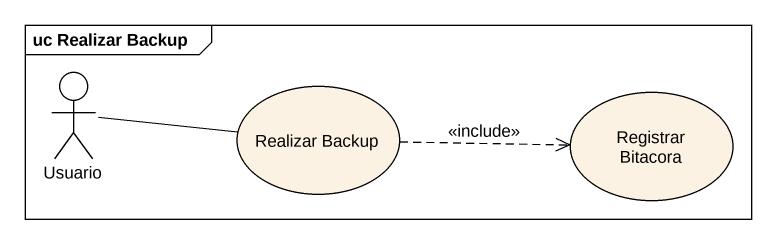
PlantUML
@startuml
mainframe uc Realizar Backup
actor Usuario
usecase "Realizar Backup" as Realizar_Backup
usecase "Registrar Bitacora" as Registrar_Bitacora
Usuario -right- Realizar_Backup
Realizar_Backup .right.> Registrar_Bitacora : <<include>>
@enduml
